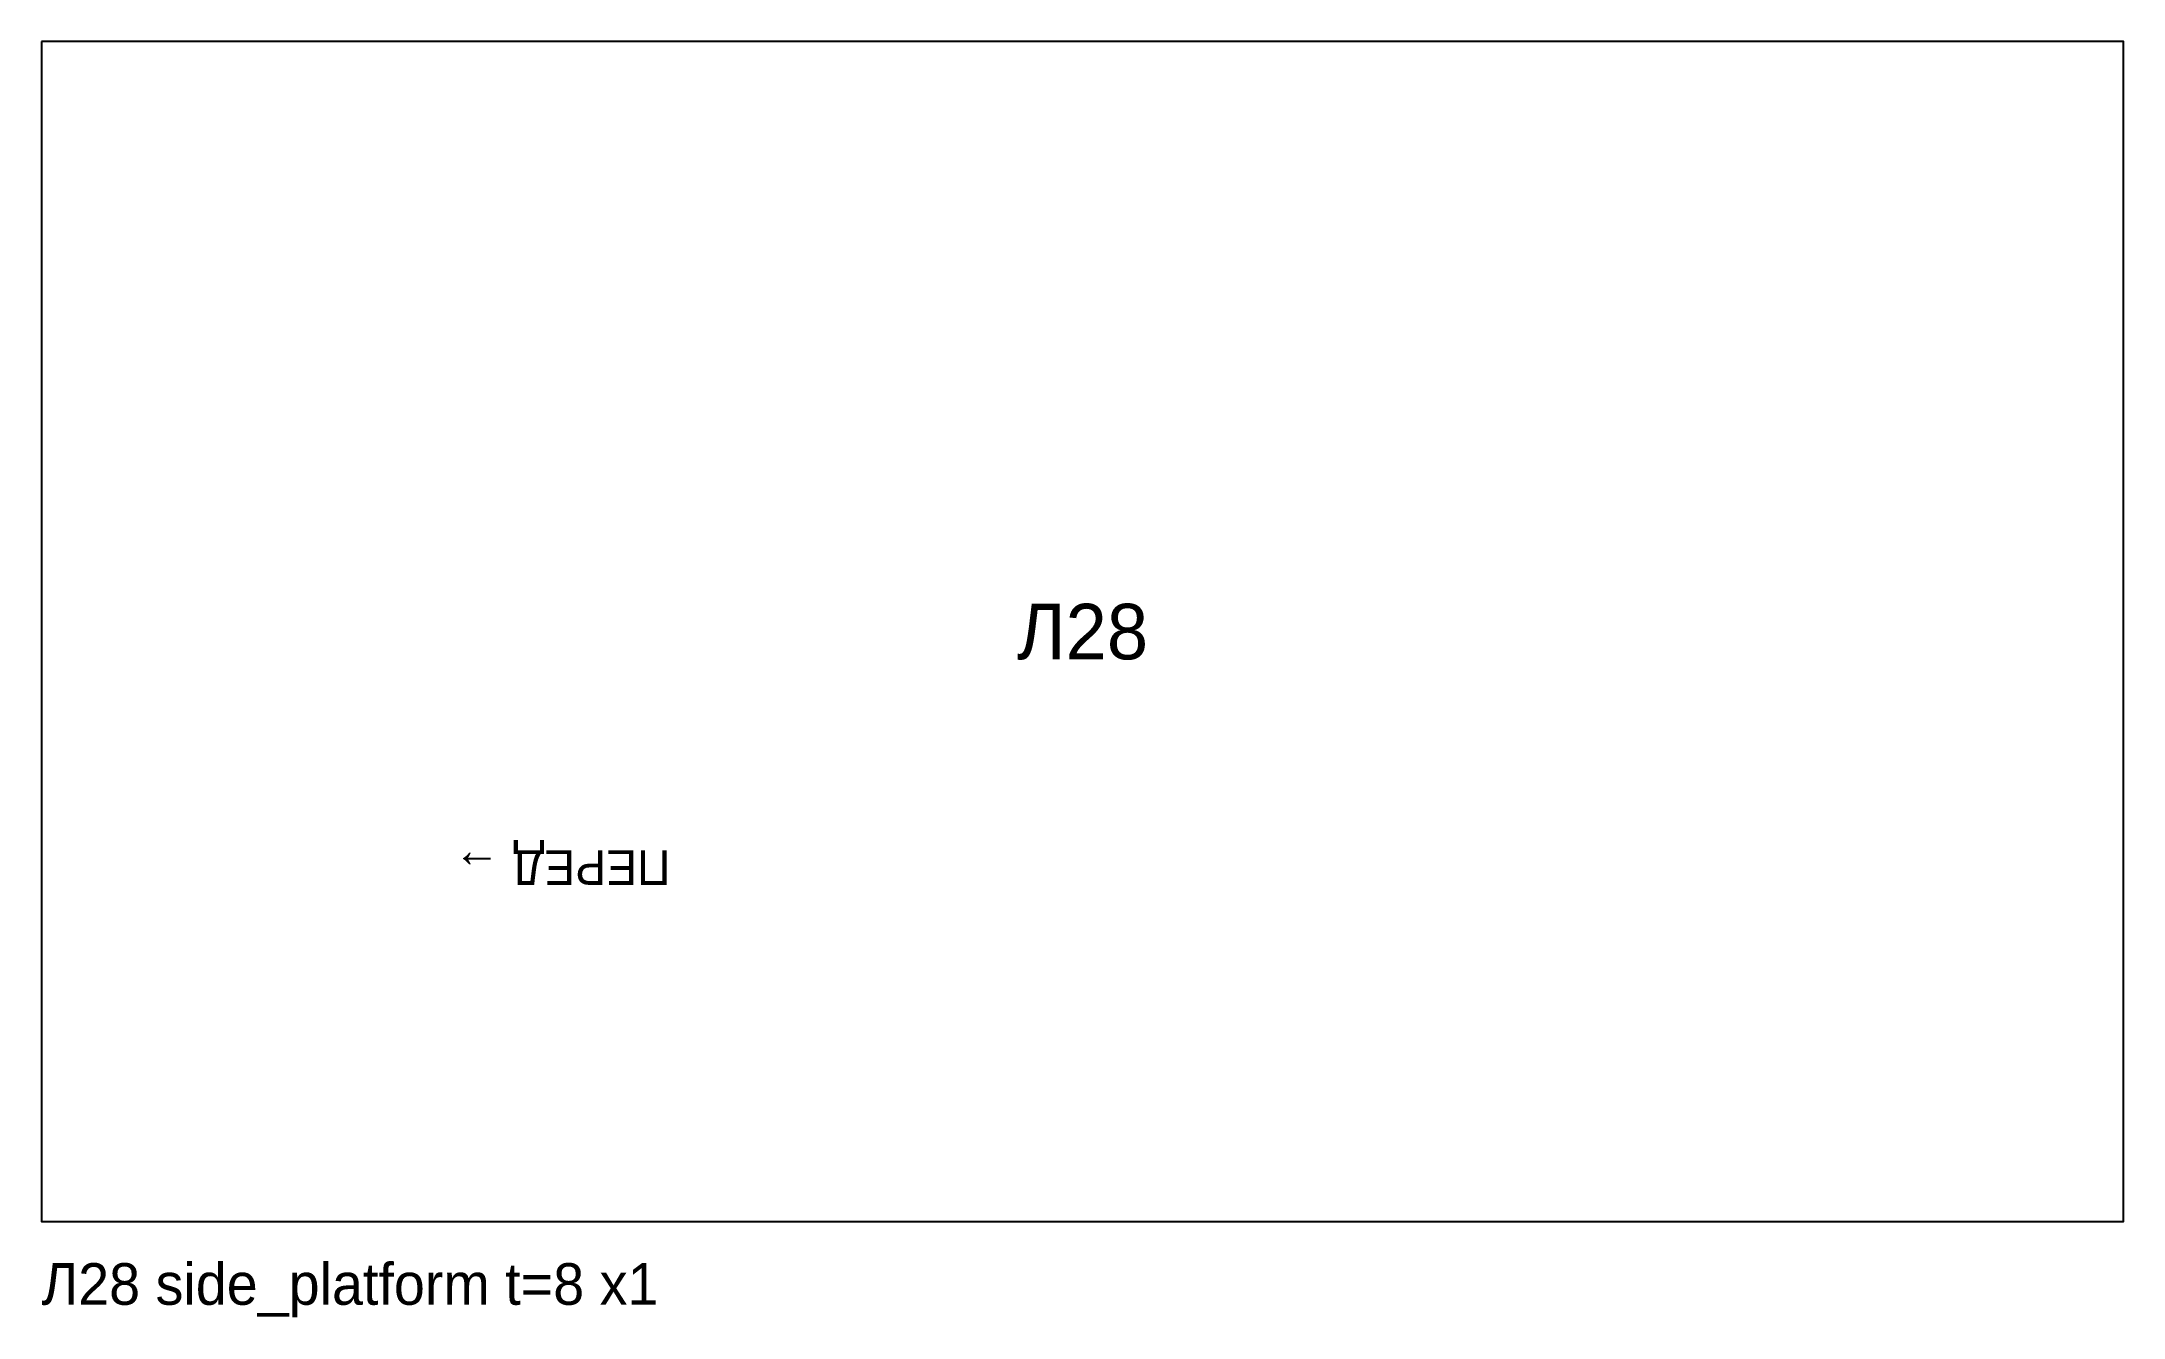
# Model space of a CAD drawing. Header units: millimetres. Extents: x 0 to 300, y -14 to 170.
import ezdxf
from ezdxf.enums import TextEntityAlignment as Align

# ---------------------------------------------------------------- set-up
doc = ezdxf.new("R2010")
doc.units = ezdxf.units.MM

msp = doc.modelspace()

# ---------------------------------------------------------------- linework, layer by layer
at = {"layer": 'CUT'}
msp.add_lwpolyline([(0, 170), (0, 85), (0, 0), (150, 0), (300, 0), (300, 85), (300, 170), (150, 170), (0, 170)], close=True, dxfattribs=at)

# ---------------------------------------------------------------- texts
at = {"layer": 'MARK'}
msp.add_text('Л28', height=8, dxfattribs=at).set_placement((150, 85), align=Align.MIDDLE_CENTER)
msp.add_text('ПЕРЕД →', height=5, rotation=180, dxfattribs=at).set_placement((75, 51), align=Align.MIDDLE_CENTER)
at = {"layer": 'TEXT'}
msp.add_text('Л28 side_platform t=8 x1', height=6, dxfattribs=at).set_placement((0, -12))

doc.saveas('drawing.dxf')
